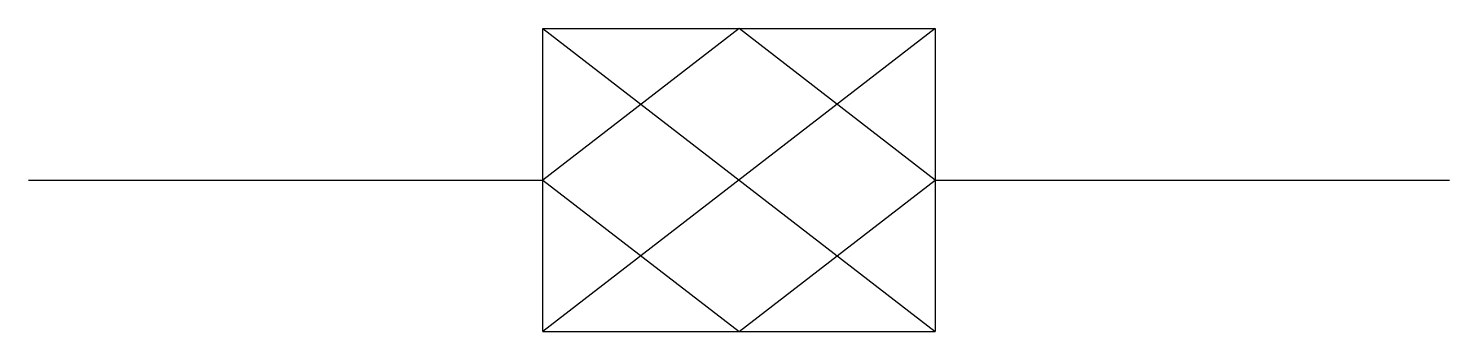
# Model space of a CAD drawing. Header units: metres. Extents: x 87306 to 89232, y -145775 to -145364.
import ezdxf

# ---------------------------------------------------------------- set-up
doc = ezdxf.new("R2010")
doc.units = ezdxf.units.M
doc.layers.add('DET1', color=1, linetype='Continuous')
doc.layers.add('R', color=3, linetype='Continuous')

msp = doc.modelspace()

# ---------------------------------------------------------------- linework, layer by layer
at = {"layer": 'DET1'}
for p, q in [((88269.09, -145363.67), (88003.28, -145569.11)), ((88534.9, -145363.67), (88003.28, -145774.54)), ((88003.28, -145363.67), (88534.9, -145774.54)), ((88003.28, -145363.67), (88534.9, -145363.67)), ((88534.9, -145569.11), (88269.09, -145363.67)), ((88534.9, -145363.67), (88534.9, -145774.54)), ((87305.89, -145569.11), (88003.28, -145569.11)), ((88003.28, -145569.11), (88269.09, -145774.54)), ((88269.09, -145774.54), (88534.9, -145569.11)), ((88534.9, -145569.11), (89232.29, -145569.11)), ((88003.28, -145774.54), (88534.9, -145774.54))]:
    msp.add_line(p, q, dxfattribs=at)
at = {"layer": 'R'}
msp.add_line((88003.28, -145774.54), (88003.28, -145363.67), dxfattribs=at)

doc.saveas('drawing.dxf')
